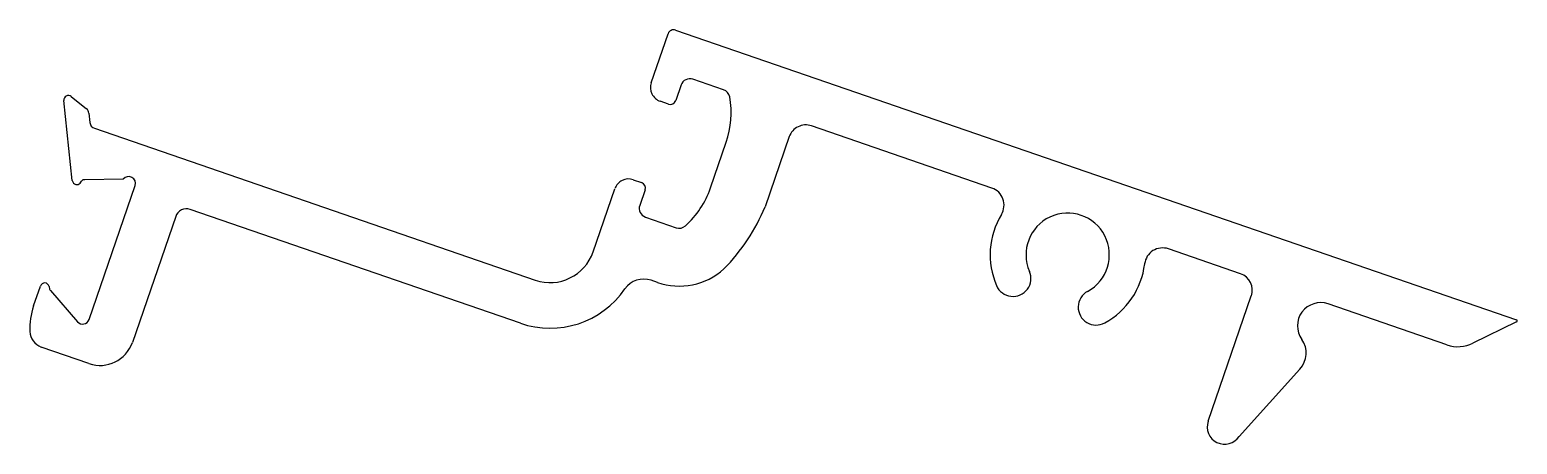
# Model space of a CAD drawing. Extents: x -32.7 to 32.6, y 1.9 to 20.1.
import ezdxf

# ---------------------------------------------------------------- set-up
doc = ezdxf.new("R2010")
doc.units = 0
doc.layers.add('EXTRUSION', color=141, linetype='CONTINUOUS')

msp = doc.modelspace()

# ---------------------------------------------------------------- linework, layer by layer
at = {"layer": 'EXTRUSION', "color": 7}
for p, q in [((-5.38, 17.788), (-4.637, 19.945)), ((-4.314, 20.102), (32.611, 7.388)), ((-4.069, 17.694), (-4.304, 17.011)), ((-2.203, 17.481), (-3.552, 17.946)), ((-30.801, 13.505), (-31.17, 17.013)), ((-30.845, 17.189), (-30.182, 16.653)), ((-30.073, 16.451), (-30.03, 16.047)), ((-4.622, 16.856), (-4.986, 16.981)), ((-29.83, 15.795), (-10.476, 9.131)), ((9.578, 13.17), (1.651, 15.9)), ((-2.78, 13.174), (-2.089, 15.181)), ((0.682, 15.427), (-0.379, 12.347)), ((-28.562, 13.56), (-30.255, 13.531)), ((-30.066, 7.403), (-28.043, 13.276)), ((-7.934, 10.371), (-6.979, 13.144)), ((-6.171, 13.538), (-5.807, 13.413)), ((-5.652, 13.095), (-5.888, 12.412)), ((-26.261, 11.922), (-28.163, 6.4)), ((-11.127, 7.239), (-25.626, 12.232)), ((-5.636, 11.896), (-4.286, 11.431)), ((20.496, 9.411), (17.326, 10.502)), ((-32.505, 7.999), (-32.204, 8.872)), ((-31.819, 8.851), (-31.802, 8.735)), ((-31.766, 8.673), (-30.576, 7.304)), ((-5.113, 9.029), (-5.387, 9.124)), ((19.074, 2.941), (20.968, 8.442)), ((29.555, 6.291), (24.339, 8.087)), ((32.616, 7.296), (30.7, 6.362)), ((-30.069, 5.47), (-32.172, 6.194)), ((23.097, 5.23), (20.433, 2.276))]:
    msp.add_line(p, q, dxfattribs=at)
for centre, radius, start, end in [((-4.397, 19.862), 0.254, 71, 161), ((-4.779, 17.582), 0.635, 160.99996, 251.00004), ((-3.685, 17.561), 0.406, 71, 161), ((-30.971, 17.034), 0.2, 50.99995, 185.99897), ((-4.54, 17.092), 0.25, 251, 341), ((-2.336, 17.097), 0.406, 10.15968, 70.99959), ((-5.833, 16.47), 3.96, 340.99989, 10.15999), ((-30.371, 16.42), 0.3, 6.00065, 50.99918), ((-29.732, 16.078), 0.3, 185.99817, 251), ((1.402, 15.179), 0.762, 71, 161), ((-30.6, 13.526), 0.202, 186.00009, 257.879), ((-30.601, 13.522), 0.197, 257.879, 316.94728), ((-30.788, 13.697), 0.453, 316.94728, 330.11374), ((-30.285, 13.408), 0.127, 76.49631, 150.11374), ((-28.327, 13.374), 0.3, 341, 141.52869), ((-6.378, 12.938), 0.635, 70.99996, 161.00004), ((-5.889, 13.176), 0.25, 341, 71), ((-6.525, 14.463), 3.96, 311.84076, 341.00041), ((9.321, 12.423), 0.79, 328.6967, 71), ((-5.503, 12.28), 0.406, 161, 251), ((-25.789, 11.759), 0.5, 70.99797, 161), ((-8.467, 15.752), 8.776, 315.67502, 337.1652), ((12.904, 10.244), 3.404, 148.6967, 203.45022), ((12.904, 10.244), 1.829, 298.54978, 203.45022), ((-4.154, 11.815), 0.406, 250.9984, 311.83874), ((17.069, 9.755), 0.79, 71, 173.3033), ((-9.825, 11.022), 2, 251, 340.99729), ((12.904, 10.244), 3.404, 298.54979, 353.3033), ((-5.712, 8.178), 1, 71, 145.34472), ((-4.154, 11.815), 2.946, 251, 311.83874), ((10.504, 9.203), 0.787, 203.45022, 23.45022), ((20.248, 8.69), 0.762, 341, 71), ((-32.015, 8.807), 0.2, 12.58923, 161), ((-31.615, 8.804), 0.2, 200.29623, 220.99991), ((-9.825, 11.021), 4, 250.99801, 325.34472), ((14.154, 7.946), 0.787, 118.54978, 298.54979), ((-29.636, 7.011), 3.033, 161, 182.5038), ((24.008, 7.127), 1.016, 71, 215.99592), ((-30.349, 7.501), 0.3, 220.99991, 341), ((32.594, 7.341), 0.05, 296, 71), ((-31.858, 6.942), 0.812, 184.50213, 247.17836), ((-29.581, 6.888), 1.5, 251.002, 341), ((22.364, 5.933), 1.016, 316.22034, 35.99592), ((30.043, 7.71), 1.5, 251, 296), ((19.795, 2.692), 0.762, 161, 326.89568)]:
    msp.add_arc(centre, radius, start, end, dxfattribs=at)

doc.saveas('drawing.dxf')
